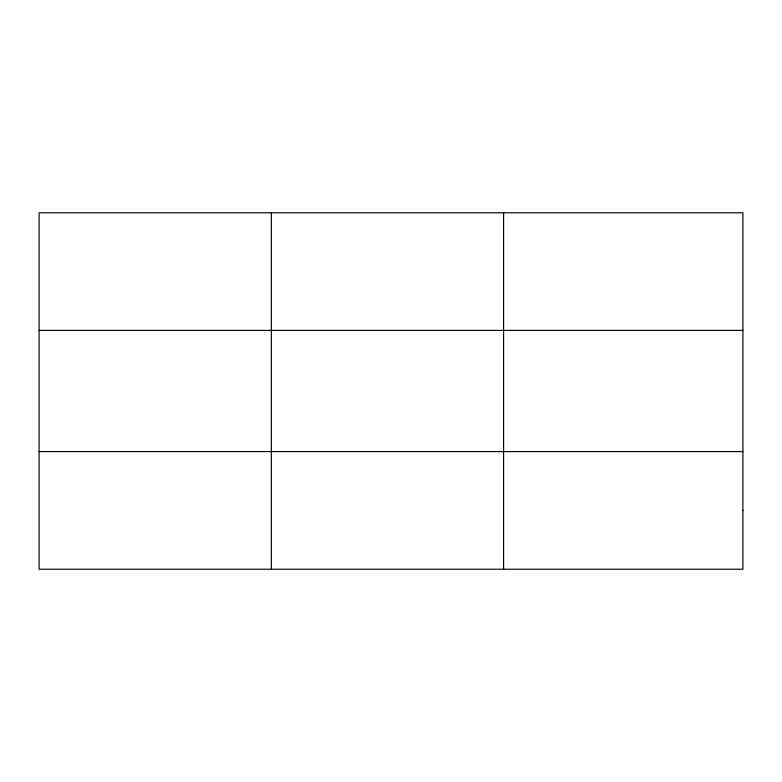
<?xml version="1.0" encoding="UTF-8"?>
<svg xmlns="http://www.w3.org/2000/svg" width="782" height="782" viewBox="0 0 782 782"><rect width="100%" height="100%" fill="white"/><g stroke="black" fill="none" stroke-linecap="round" stroke-linejoin="round"><path stroke-width="1.17" d="M271.354 212.772L271.354 569.228M503.608 212.772L503.608 569.228M39.1 330.405L742.9 330.405M39.1 451.595L742.9 451.595M742.9 510.411L742.9 569.228L39.1 569.228L39.1 212.772L742.9 212.772L742.9 510.411"/></g></svg>
